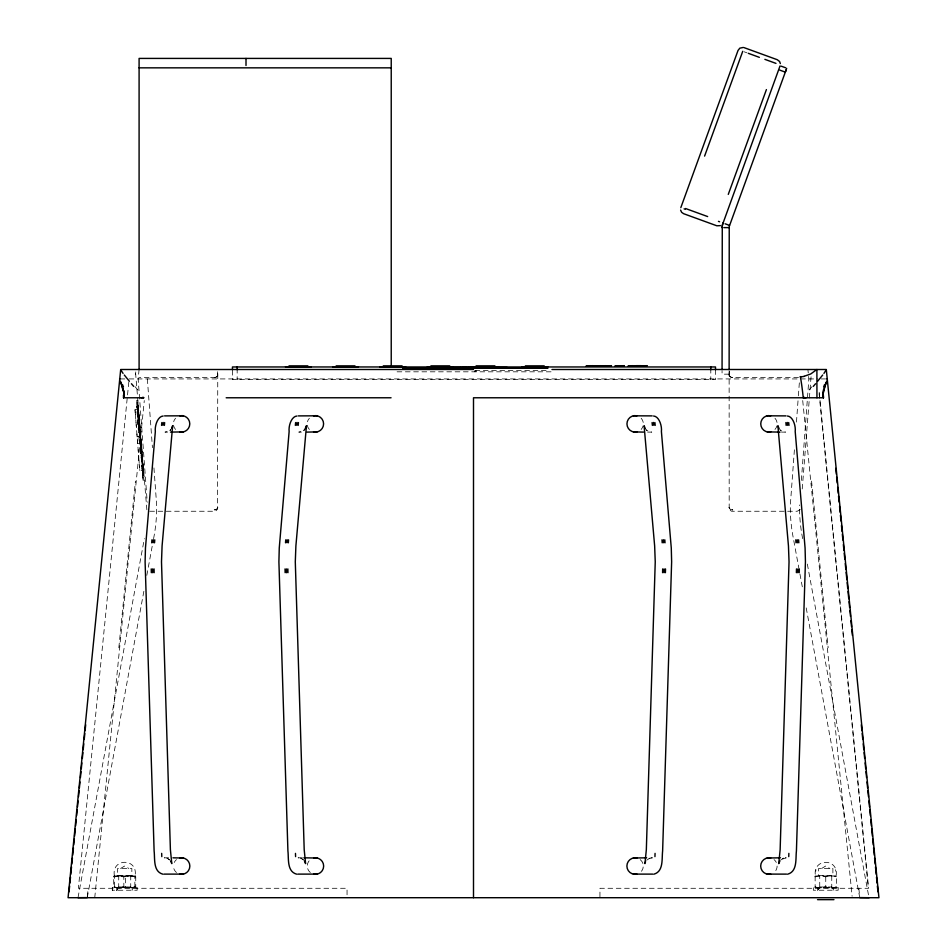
<?xml version="1.0" encoding="UTF-8"?>
<svg xmlns="http://www.w3.org/2000/svg" width="947" height="947" viewBox="0 0 947 947"><rect width="100%" height="100%" fill="white"/><g stroke="black" fill="none" stroke-linecap="round" stroke-linejoin="round"><path stroke-width="0.71" stroke-dasharray="4.74 3.55" d="M149.733 511.25L214.211 511.25L216.141 510.67L217.49 509.013L217.763 374.42M217.763 374.089L217.763 373.449M815.142 887.718L815.142 886.806M815.142 876.91L815.142 875.999L836.355 875.963L836.355 887.611M836.355 887.055L836.355 886.925A22.468 19.461 90 0 1 825.713 886.948A22.468 19.461 -90 0 0 836.39 886.948M117.653 887.753L118.718 886.972L118.718 876.022L117.582 875.371L117.606 868.482L131.846 868.482L131.858 875.371L130.733 876.022A22.491 18.62 -90 0 0 125.608 876.946M135.622 373.556L135.764 371.934M836.059 875.963C839.373 857.793 812.124 857.793 815.438 875.963M217.49 508.598L217.727 507.592A3.539 2.533 3.4 0 1 217.55 508.172L217.55 508.184A3.539 2.498 0 0 1 214.211 509.865L215.36 509.735A3.563 2.533 0.8 0 0 216.141 509.462L217.171 508.74A3.563 2.533 0.8 0 0 217.49 508.29L217.55 508.184A3.528 2.521 4 0 0 217.727 507.592L217.49 508.598L217.739 507.71M217.514 371.721L217.739 375.225A3.528 2.51 2.1 0 1 217.561 375.817L216.946 376.598M794.403 449.789L790.532 502.265A29.452 5.102 84.2 0 0 792.888 535.824L798.889 568.33M796.451 422.09L798.274 397.302M798.38 395.846L799.457 381.262M801.375 480.378L808.868 378.93L807.909 369.496M802.227 488.948L811.177 375.284M729.178 373.023L729.427 371.721L729.237 372.372M87.373 896.371L88.142 888.286M117.57 889.044L116.398 890.227M128.828 381.961L78.388 888.286L347.052 888.286L347.052 897.709M139.091 369.496L138.155 378.93L147.235 502.253M118.837 647.748L135.433 481.1M94.747 897.709L144.287 400.569M818.551 889.28L817.391 890.227L818.599 889.044M815.758 871.133L815.959 869.713M217.763 375.012L217.313 376.231M78.033 897.567L144.358 538.63M87.266 897.59L144.453 588.111M146.809 575.397L152.55 544.312M153.592 538.654L154.112 535.824A29.452 5.102 -84.2 0 0 156.468 502.265L153.864 466.859M117.44 888.097C115.605 886.321 118.695 889.813 116.588 890.204A1.184 1.16 -89.5 0 0 117.44 889.884L117.759 889.28A1.764 1.74 -90 0 0 117.759 888.7L117.227 888.097A1.184 1.16 -89.9 0 0 116.398 887.753M800.251 509.51L797.208 511.25L732.729 511.25C730.184 512.457 728.48 505.828 729.439 508.598L729.19 507.367L729.439 508.598M171.727 428.364L169.927 430.518L170.756 429.689L168.093 431.477L164.944 432.104L169.099 432.104M305.526 428.364L303.738 430.518L304.555 429.689L301.892 431.477L298.743 432.104L302.91 432.104M811.993 386.684L809.105 390.022M217.183 376.373L216.011 377.166A3.551 2.474 -0.6 0 1 215.371 377.344M832.815 887.753L831.75 886.972L819.735 886.972L818.682 887.753M646.647 860.231L649.855 858.124L647.405 859.545M780.446 860.231L783.654 858.124L781.204 859.545L786.259 857.816L781.926 857.816M120.577 868.482L124.72 865.996L128.863 868.482M821.605 868.482L825.748 865.996L829.892 868.482M114.09 875.987L135.35 875.987M819.735 886.972L819.735 876.022L818.61 875.371L818.61 868.482L832.887 868.482L832.887 875.371L831.75 876.022L831.75 886.972M113.711 876.946A22.61 18.727 -90 0 1 118.777 875.916L123.844 876.91L123.844 886.806L118.777 887.753A22.61 18.727 -90 0 1 113.711 886.771L113.711 876.91M131.787 887.753L130.733 886.972L130.733 876.022L135.741 876.91L135.741 886.806L130.674 887.753A22.61 18.727 -90 0 1 125.608 886.771L125.608 876.91M132.852 887.777L131.905 888.925L132.852 890.204M833.881 887.777L832.934 888.925L833.881 890.204M114.421 875.963C110.917 857.745 138.534 857.745 135.03 875.963M649.311 858.444L652.459 857.816L648.115 857.816M215.383 377.368L139.28 377.51M214.78 509.841L215.348 509.735A3.516 2.474 0 0 1 214.211 509.853M140.511 444.676L141.257 444.759M140.76 451.459L141.932 451.364L141.15 451.411M140.606 434.436L139.434 434.519A6.286 4.427 -4.5 0 1 140.606 434.448L139.825 434.472M139.552 436.046L140.724 435.951L139.943 436.011M141.032 447.434L141.612 447.315L140.452 447.529A6.274 4.439 -4.5 0 1 141.624 447.398L141.233 447.422M136.913 402.511L137.931 402.392M138.57 408.488L137.386 408.583L142.701 476.128M137.398 408.737L138.57 408.654M138.617 409.128L134.995 409.518L135.078 410.678M137.504 410.004L138.676 409.909M137.587 411.069L138.759 410.986M137.635 411.72L138.653 411.637M137.694 412.407L138.866 412.324M137.812 414.005L138.984 413.91M137.966 415.828L139.138 415.709M138.073 417.248L139.245 417.154M138.12 417.876L139.292 417.781M138.132 418.065L139.316 417.97M138.226 419.272L139.398 419.178M138.298 420.125L139.469 420.042M139.529 420.74L138.357 420.835L139.529 420.823M138.44 421.936L139.611 421.841M138.463 422.208L139.635 422.125M138.487 422.575L139.659 422.48M138.522 422.895L139.706 423.096M138.522 423.013L139.694 422.895M138.582 423.735L139.754 423.629M138.641 424.528L139.813 424.434M138.7 425.191L139.872 425.12M138.807 426.552L139.978 426.446M139.611 426.848L138.842 426.979M140.049 427.334L138.901 427.713M138.913 427.961L140.097 427.961M138.949 428.352L140.132 428.304M139.789 429.027L139.008 429.086M139.043 429.536L140.227 429.441L139.043 429.654M139.067 429.902L140.239 429.808M139.091 430.258L140.109 430.175M139.15 430.873L140.334 430.861L139.162 431.039M139.221 431.879L140.381 431.654L139.245 432.069M140.428 432.163L139.268 432.448M139.339 433.276L140.345 433.17M139.387 433.904L140.558 433.833M140.582 434.128L139.387 433.998M139.469 434.933L140.63 434.839M139.481 435.218L140.665 435.135M140.523 435.348L139.493 435.336M137.102 436.389L140.63 436.105M139.635 437.052L140.807 436.958M139.659 437.467L140.831 437.372M139.765 438.816L140.783 438.745M140.18 439.088L140.973 439.1M139.836 439.645L141.008 439.55M139.872 440.071L140.89 440M141.056 440.201L139.884 440.284L140.499 440.604M139.955 441.124L140.973 441.042M139.967 441.373L141.139 441.278M137.658 443.433L141.281 443.078L140.12 443.232A6.286 4.427 -4.5 0 1 141.281 443.113L141.292 443.149M140.144 443.527L141.316 443.527M140.665 445.279L141.056 445.244M140.31 445.729L141.482 445.563M140.393 446.676L141.565 446.582M140.405 446.866L141.423 446.854M140.428 447.197L141.6 447.102M140.487 447.955L141.505 447.884M140.535 448.499L141.695 448.333M140.594 449.257L141.778 449.162M140.63 449.707L141.801 449.612M140.653 450.062L141.671 449.979L141.091 442.663M140.712 450.736L141.73 450.819M140.795 451.897L141.979 451.79M142.014 452.382L140.854 452.548M140.89 452.997L141.896 452.915M140.937 453.613L142.097 453.424M140.949 453.838L141.967 453.755M141.008 454.524L142.18 454.43M141.079 455.471L142.239 455.306M141.091 455.543L142.251 455.412M141.115 455.933L142.133 455.85M141.127 456.052L142.299 455.957M141.174 456.726L142.346 456.632M141.245 457.579L142.417 457.496A6.262 6.262 0 0 0 141.245 457.626M141.636 457.543L142.417 457.484M141.281 458.005L142.452 457.91M142.583 459.662L141.423 459.78L142.595 459.686M141.47 460.455L142.642 460.36M141.541 461.307L142.713 461.213M141.648 462.704L142.819 462.61M141.73 463.734L142.902 463.639M141.813 464.752L142.985 464.657M141.896 465.888L143.068 465.782M141.955 466.575L143.127 466.48M142.086 468.173L143.246 468.078M142.109 468.611L143.127 468.528M142.18 469.499L143.352 469.416M142.216 469.83L143.376 469.724M135.35 414.076L139.801 470.6L143.317 470.316M142.275 470.576L143.435 470.481M142.334 471.357L143.506 471.263M142.37 471.831L143.542 471.748M142.381 471.997L143.553 471.914M143.885 478.057L142.867 478.14L142.784 477.134M141.15 448.937L140.961 448.973M475.051 370.644L548.42 370.644L548.42 371.816M397.089 371.816L553.794 371.816M729.131 374.172L722.064 374.172L722.064 371.248M729.178 374.42L729.427 375.923L730.93 377.166A3.551 2.474 0.6 0 0 731.569 377.344L799.008 377.51M120.151 378.93L126.081 378.93M129.1 378.93L817.9 378.93M821.203 378.93L825.595 378.93M647.63 432.104L651.796 432.104L648.648 431.465L645.984 429.678L646.801 430.506M781.441 432.104L785.596 432.104L782.447 431.465L779.783 429.678L780.612 430.506M168.625 857.816L164.281 857.816L167.43 858.444L170.093 860.231M302.424 857.816L298.08 857.816L301.229 858.444L303.892 860.231M117.582 875.371L131.858 875.371M818.61 875.371L832.887 875.371M118.718 886.972L130.733 886.972M732.161 509.841L732.729 509.865A3.539 2.486 0 0 1 729.379 508.16L729.439 508.29A3.539 2.521 -0.5 0 0 729.758 508.74L730.788 509.462A3.539 2.521 -0.5 0 0 731.581 509.746L731.569 509.735A3.516 2.474 0 0 0 732.729 509.853M744.129 51.789L746.899 52.807M303.147 859.556L300.684 858.136L301.229 858.444M169.335 859.545L166.885 858.136L167.43 858.444M729.995 376.598L729.746 376.373M137.895 390.022L135.007 386.684M117.191 888.097L117.511 888.7M146.868 509.794L135.61 373.307M729.178 375.012L729.19 375.225A3.528 2.51 -2.1 0 0 729.379 375.817L729.628 376.231M802.642 538.63L802.121 535.813A29.452 5.102 84.2 0 1 799.611 504.976M807.341 564.069L868.967 897.567M799.931 573.989L802.547 588.111M806.205 607.903L859.734 897.59M835.538 869.713L835.739 871.133M729.19 507.509L729.202 507.592A3.539 2.533 -3.4 0 0 729.379 508.172A3.528 2.51 -2 0 1 729.214 507.592L729.19 507.367M819.202 392.247L868.612 888.286L599.948 888.286L599.948 897.709M819.084 393.644L868.363 888.286M811.567 481.1L828.163 647.748M802.713 400.569L852.111 896.253M858.858 888.286L859.627 896.371M140.487 433.028L139.316 433.039L140.523 433.371M137.481 409.66L138.499 409.708M136.96 403.173L137.066 404.487M137.09 404.831L137.351 408.039M142.808 477.43L142.535 473.902M142.831 477.785L143.033 480.236L144.051 480.153L137.765 400.285L136.747 400.368L136.984 403.469M135.03 410.039L135.243 412.726M138.144 405.044L138.262 406.618M138.286 406.796L142.701 461.071M142.701 462.432L143.399 471.89M143.553 473.831L143.684 475.394M143.778 476.59L143.837 477.418M135.646 373.864L135.705 374.598M137.99 403.02L138.049 403.848M138.534 410.169L138.593 410.927M138.664 411.791L138.759 412.928M138.925 415.082L139.363 420.669M139.469 422.007L139.706 424.943M139.742 425.452L140.026 429.062M140.049 429.334L141.056 442.237M141.813 451.861L142.038 454.631M142.145 455.981L142.31 458.17M142.417 459.496L142.855 465.084M143.033 467.25L143.115 468.374M143.186 469.25L143.246 469.996M137.031 403.955L137.114 405.127M137.173 405.801L137.256 406.879M137.315 407.624L142.429 472.565M135.149 411.578L135.35 414.111M135.8 419.781L136.001 422.338M136.19 424.718L136.415 427.547M136.913 433.951L137.149 437.005M137.398 440.059L137.635 443.101M138.144 449.588L138.38 452.559M138.996 460.337L139.173 462.704M139.434 466.007L139.54 467.38M139.706 469.44L139.789 470.47M147.365 378.93L152.443 447.682M815.142 876.224L815.142 887.753M729.178 373.449L729.178 374.089M825.748 876.91L825.748 886.806M729.131 371.248L729.19 507.71M715.506 369.78L715.506 379.64L232.453 379.64L232.453 369.78M710.795 368.371L710.795 379.64M476.033 370.644L476.033 371.816M474.849 370.644L474.849 371.816M237.164 368.371L237.164 379.64M134.853 886.806L134.853 876.91A22.385 1.61 90 0 1 135.741 876.721M114.587 886.806L114.587 876.91A22.385 20.136 -90 0 1 125.655 876.721M112.61 887.753L112.61 890.227M112.397 887.753L112.397 890.227M140.215 436.472A35.95 0.698 85.3 0 1 142.89 475.939M139.162 441.053A38.484 0.793 85.5 0 1 136.841 405.943M138.013 424.848A36.625 0.781 85.4 0 1 136.96 406.583M217.573 375.829A3.516 2.486 0 0 1 214.235 377.51M732.706 377.486A3.528 2.486 0 0 1 729.368 375.805M175.55 429.476A8.251 8.215 90 0 1 175.55 418.243M176.509 872.518A8.251 8.215 -90 0 1 173.419 866.067M174.236 862.492A8.251 8.215 -90 0 1 176.509 859.616M309.361 429.476A8.251 8.215 90 0 1 309.361 418.243M310.32 872.518A8.251 8.215 -90 0 1 310.32 859.616M641.19 418.231A8.251 8.215 -90 0 1 641.178 429.465M640.219 859.616A8.251 8.215 -89.9 0 1 640.219 872.507M774.989 418.231A8.251 8.215 -90 0 1 774.989 429.465M774.03 859.616A8.251 8.215 90 0 1 776.303 862.48M777.12 866.067A8.251 8.215 90 0 1 774.03 872.507M815.107 876.78A22.468 19.461 -90 0 1 825.784 876.78M825.725 876.839A22.385 19.378 90 0 1 836.402 876.721M815.095 886.996A22.385 19.378 90 0 0 825.76 886.877A22.468 19.461 -90 0 1 815.107 886.948M118.777 875.928A22.03 18.23 -88.9 0 1 123.844 876.91M113.699 876.78A22.468 1.61 -90 0 1 114.587 876.768M130.674 875.939A21.426 17.733 89.9 0 1 135.729 876.958M123.808 876.78A22.468 20.218 90 0 1 134.9 876.78M135.741 886.948A22.468 1.61 90 0 1 134.853 886.937M135.741 886.794A26.007 21.521 -89.9 0 1 133.243 887.493A19.271 15.945 -88.9 0 1 130.674 887.753M134.876 886.877A22.385 20.136 -90 0 1 123.797 886.996M125.643 886.948A22.468 20.218 90 0 1 114.551 886.948A22.468 1.61 -90 0 1 113.699 886.948M123.832 886.771A21.426 17.744 89.9 0 1 118.777 887.777M138.736 410.631L137.564 410.714L138.736 410.667M137.149 887.753L112.291 887.753L112.291 890.227L137.149 890.227L137.149 887.753M838.166 887.753L813.319 887.753L813.343 890.227L838.166 890.227L838.166 887.753M817.652 887.777L817.415 887.753A1.184 1.184 0 0 1 818.232 888.097L818.575 888.7L817.64 887.777"/><path stroke-width="1.42" d="M594.965 365.814L592.029 365.672L594.965 366.264M662.58 572.675L662.675 568.91M664.013 572.722L664.107 568.934M665.41 572.675L665.516 568.91M796.38 572.675L796.486 568.91M797.812 572.722L797.907 568.934M799.221 572.675L799.315 568.91M617.941 365.814L614.698 366.264L617.965 366.264L617.811 365.672M123.714 396.391L123.572 397.776L123.726 396.166L123.619 397.776L143.743 397.776L142.95 397.148M654.945 856.621L655.064 853.377M788.744 856.621L788.863 853.377M722.064 369.78L722.277 225.256L780.032 65.959M151.709 542.82L151.922 539.837M153.118 542.749L153.331 539.743M154.539 542.82L154.763 539.837M285.509 542.82L285.734 539.837M286.917 542.749L287.142 539.743M288.338 542.82L288.563 539.837M123.619 397.776L123.69 396.852M722.064 227.611L722.881 222.971M729.131 369.78L729.237 226.487L785.761 70.895M161.546 425.404L161.819 422.563M162.955 425.321L163.227 422.469M164.376 425.404L164.648 422.563M295.346 425.404L295.618 422.563M296.754 425.321L297.027 422.469M298.175 425.404L298.447 422.563M69.036 891.849L69.628 885.99M69.924 883.054L70.504 877.194M70.8 874.259L71.522 866.931M71.818 864.007L72.398 858.148M72.694 855.212L73.428 847.885M73.712 844.949L74.304 839.089M74.588 836.165L75.322 828.838M75.618 825.902L76.198 820.043M76.636 815.639L77.216 809.78M77.512 806.856L78.092 800.984M78.53 796.593L79.122 790.733M79.406 787.797L79.998 781.938M80.436 777.546L81.016 771.675M81.312 768.751L81.892 762.891M82.33 758.488L82.91 752.628M83.206 749.693L83.786 743.833M84.224 739.441L84.816 733.582M85.1 730.646L85.692 724.786M473.5 369.496L120.695 369.508L68.066 897.709L878.934 897.709L826.305 369.508L551.959 369.496M803.825 397.551L803.245 397.61A28.73 2.521 84.3 0 0 802.322 389.643A28.457 2.462 84.3 0 0 800.333 376.634M87.266 897.59L78.009 897.685M823.795 390.566L826.198 382.541M644.943 863.617L646.339 849.731L655.241 561.843L654.649 545.969L644.09 425.712L645.392 428.79M823.89 389.844L824.162 388.886M824.364 388.081L824.588 387.299M824.754 386.542L826.695 381.191M680.81 207.665L738.033 50.451L739.832 48.155L743.359 47.433M704.592 156.101L742.744 51.292M728.267 194.395L766.419 89.586M785.832 70.682L786.673 68.373M785.312 72.126L786.14 69.853M826.364 369.685L823.937 373.402M804.05 397.148L803.245 397.61M172.532 427.014L171.727 428.364L172.65 425.724L162.079 545.969L161.499 561.843L170.401 849.731L171.798 863.617L170.685 861.131M644.86 862.906L645.594 861.723M305.147 428.79L306.461 425.724L295.89 545.969L295.298 561.843L304.2 849.731L305.597 863.617L304.484 861.131M779.855 861.119L778.742 863.617L780.139 849.731L789.04 561.843L788.46 545.969L777.889 425.712L779.192 428.79M822.694 375.024L817.616 381.274M813.307 386.376L815.545 383.748M641.095 365.814L636.254 366.264M803.316 397.764L806.157 397.776M163.156 416.017C157.711 416.384 154.633 425.629 155.332 431.548L145.459 548.029L145.104 561.843L154.112 850.915C155.071 858.74 152.917 871.477 162.872 874.188M164.577 415.887L183.398 415.816M296.956 416.017C291.522 416.384 288.433 425.641 289.131 431.548L279.258 548.041L278.903 561.843L287.912 850.915C288.871 858.74 286.716 871.477 296.671 874.188M298.376 415.899L317.198 415.816M652.755 874.117L633.271 874.105M786.566 874.117L767.07 874.105M653.868 874.188C663.823 871.465 661.669 858.728 662.628 850.915L671.636 561.843L671.281 548.029L661.408 431.548C662.107 425.629 659.017 416.372 653.584 416.005M787.667 874.188C797.623 871.465 795.468 858.728 796.427 850.915L805.435 561.843L805.08 548.029L795.208 431.548C795.906 425.629 792.828 416.372 787.383 416.005M720.442 225.635L716.843 225.788L683.627 213.702L681.627 212.306L680.597 210.092M804.133 376.302L810.727 373.97L816.894 369.496L816.941 397.776M801.245 376.646L800.333 376.657M633.342 415.816L652.163 415.887M767.141 415.816L785.963 415.887M183.398 431.891L170.484 432.104M307.065 432.104L317.198 431.891M633.271 858.018L646.671 857.816M767.082 858.018L780.47 857.816M183.469 874.105L163.973 874.117M317.269 874.105L297.784 874.117M140.843 397.776L143.695 397.74M869.145 897.709L859.734 897.59M139.091 67.841L391.229 67.841M723.78 227.611L729.131 227.611M289.001 365.85L307.858 365.85M336.138 365.85L354.983 365.85M383.263 365.85L402.108 365.85M430.897 365.85L449.742 365.85M476.069 365.85L494.914 365.85M525.36 365.85L544.205 365.85M636.254 365.672L641.143 365.672M285.473 366.832L311.385 366.832M332.61 366.832L358.511 366.832M379.735 366.832L405.636 366.832M427.369 366.832L453.27 366.832M472.541 366.832L498.442 366.832M521.833 366.832L547.733 366.832M443.693 367.507L507.32 367.507M443.693 368.099L507.32 368.099M402.676 368.288L547.899 368.288M120.849 382.541L120.281 381.156L122.009 385.82M121.05 383.204L123.347 391.419M823.322 395.704L823.263 395.006A14.525 8.357 84.9 0 0 823.345 395.941L823.428 397.776L473.5 397.776L473.5 897.709M226.179 397.776L391.064 397.776M780.056 432.104L767.141 431.891M303.869 857.816L317.269 858.029M817.533 899.65L833.964 899.65M827.335 379.167A16.395 1.089 -60.9 0 0 827.205 378.942L827.252 378.93M633.342 431.891L643.475 432.104M172.958 857.816L183.458 858.029M744.07 47.634L777.286 59.72L779.582 61.508L780.352 63.579M748.272 53.304L759.352 57.341M764.88 59.353L775.96 63.378M781.204 66.172L785.631 67.782M779.772 70.114L784.199 71.723M685.521 208.506L707.658 216.567M684.089 208.861L685.237 209.275M718.453 221.361L719.602 221.776M725.094 223.776L729.521 225.398M131.455 383.748L133.693 386.376M129.384 381.274L124.306 375.024M123.063 373.402L120.636 369.685M122.246 386.542L122.897 388.886M122.838 388.886L123.205 390.566M835.763 468.327L836.343 474.187M836.639 477.11L837.219 482.982M837.657 487.374L838.237 493.233M838.533 496.169L839.113 502.028M839.551 506.42L840.143 512.291M840.427 515.215L841.019 521.075M841.457 525.478L842.037 531.338M842.333 534.274L842.913 540.133M843.351 544.525L843.931 550.385M844.227 553.32L844.807 559.18M845.245 563.583L845.837 569.443M846.121 572.367L846.855 579.694M847.151 582.63L847.731 588.489M848.027 591.425L848.749 598.753M849.045 601.676L849.625 607.548M849.921 610.472L850.501 616.331M850.939 620.735L851.531 626.594M851.815 629.53L852.407 635.39M861.308 724.786L861.9 730.646M862.184 733.582L862.776 739.441M863.214 743.833L863.794 749.693M864.09 752.628L864.67 758.488M865.108 762.891L865.688 768.751M865.984 771.675L866.564 777.546M867.002 781.938L867.594 787.797M867.878 790.733L868.47 796.593M868.908 800.984L869.488 806.856M869.784 809.78L870.364 815.639M870.802 820.043L871.382 825.902M871.678 828.838L872.412 836.165M872.696 839.089L873.288 844.949M873.572 847.885L874.306 855.212M874.602 858.148L875.182 864.007M875.478 866.931L876.2 874.259M876.496 877.194L877.076 883.054M877.372 885.99L877.964 891.849M788.721 422.563L788.993 425.404M787.312 422.457L787.596 425.321M785.892 422.563L786.164 425.404M654.922 422.563L655.194 425.404M653.513 422.457L653.785 425.321M652.092 422.563L652.365 425.404M823.31 396.852L823.381 397.776L823.274 396.166M798.617 539.826L798.83 542.82M797.208 539.743L797.421 542.749M795.776 539.826L796.001 542.82M664.806 539.826L665.031 542.82M663.397 539.743L663.622 542.749M661.977 539.826L662.202 542.82M823.286 396.391L823.381 397.776M295.476 853.389L295.594 856.633M161.677 853.377L161.795 856.633M287.864 568.91L287.959 572.686M286.432 568.946L286.539 572.722M285.035 568.91L285.13 572.686M154.053 568.91L154.16 572.686M152.633 568.934L152.727 572.722M151.224 568.91L151.319 572.686M715.506 369.78L715.506 366.963L232.453 366.963L232.453 369.78M710.795 366.963L710.795 369.78M497.009 367.507L497.009 368.099M493.943 367.507L493.943 368.099M490.877 367.507L490.877 368.099M472.008 367.507L472.008 368.099M470.138 367.507L470.138 368.099M468.587 367.507L468.587 368.099M466.729 367.507L466.729 368.099M465.853 367.507L465.853 368.099M463.983 367.507L463.983 368.099M462.444 367.507L462.444 368.099M460.585 367.507L460.585 368.099M391.229 366.548L391.229 58.418L139.091 58.418L139.091 369.496M246.007 58.418L246.007 65.485M237.164 366.963L237.164 369.78M123.465 386.956A17.543 0.698 65.7 0 1 122.423 384.458M824.636 384.458A17.543 0.71 -65.7 0 1 823.594 386.968M123.465 395.053A14.229 8.144 -84.9 0 1 123.453 396.402M123.797 395.455A14.3 8.345 -84.8 0 1 123.785 396.154M123.797 393.112A14.868 8.547 -85 0 1 123.915 394.97M123.903 391.028A15.365 8.819 -85 0 1 124.317 394.84M123.548 390.306A15.921 8.381 -86.1 0 1 123.974 393.017M823.417 396.391A13.874 8.109 84.8 0 1 823.405 395.716M823.121 394.97A14.88 8.499 85 0 1 823.227 393.135A15.578 8.203 86.1 0 1 823.488 391.833M822.777 394.875A15.188 8.772 84.9 0 1 823.097 391.549A16.726 8.192 87.1 0 1 823.57 389.501M823.689 391.94A16.561 7.848 87.6 0 1 823.89 390.649M827.181 378.954A16.395 1.089 -60.9 0 1 827.311 379.12M804.181 376.397A14.252 9.316 4.2 0 1 801.328 376.74M179.741 415.816A8.251 8.215 90 0 1 189.791 423.854A8.251 8.215 90 0 1 179.741 431.891M179.812 858.029A8.251 8.215 -90 0 1 189.85 866.067A8.251 8.215 -90 0 1 179.812 874.105M313.54 415.816A8.251 8.215 90 0 1 323.59 423.854A8.251 8.215 90 0 1 313.54 431.891M313.611 858.029A8.251 8.215 -90 0 1 323.661 866.067A8.251 8.215 -90 0 1 313.611 874.105M637 431.891A8.251 8.215 -90 0 1 626.95 423.854A8.251 8.215 -90 0 1 637 415.816M636.929 874.105A8.251 8.215 -89.9 0 1 626.89 866.067A8.251 8.215 -89.9 0 1 636.929 858.018M770.799 431.891A8.251 8.215 -90 0 1 760.749 423.854A8.251 8.215 -90 0 1 770.799 415.816M770.728 874.105A8.251 8.215 90 0 1 760.69 866.067A8.251 8.215 90 0 1 770.728 858.018M119.807 378.93L119.748 378.93A16.407 1.089 60.9 0 0 119.642 379.143A16.395 1.089 60.9 0 1 119.819 378.954M590.81 365.672L585.897 366.264L590.821 365.672M600.434 365.672L595.403 366.264L600.434 365.672M605.831 365.672L601.179 366.264L605.82 365.672M611.442 365.672L606.79 366.264L611.419 365.672M624.037 365.672L618.628 366.264L624.049 365.672M632.797 365.672L627.885 366.264L632.809 365.672M634.999 365.672L634.099 366.264L634.999 365.672M646.931 365.672L641.794 366.264L646.931 365.672"/></g></svg>
